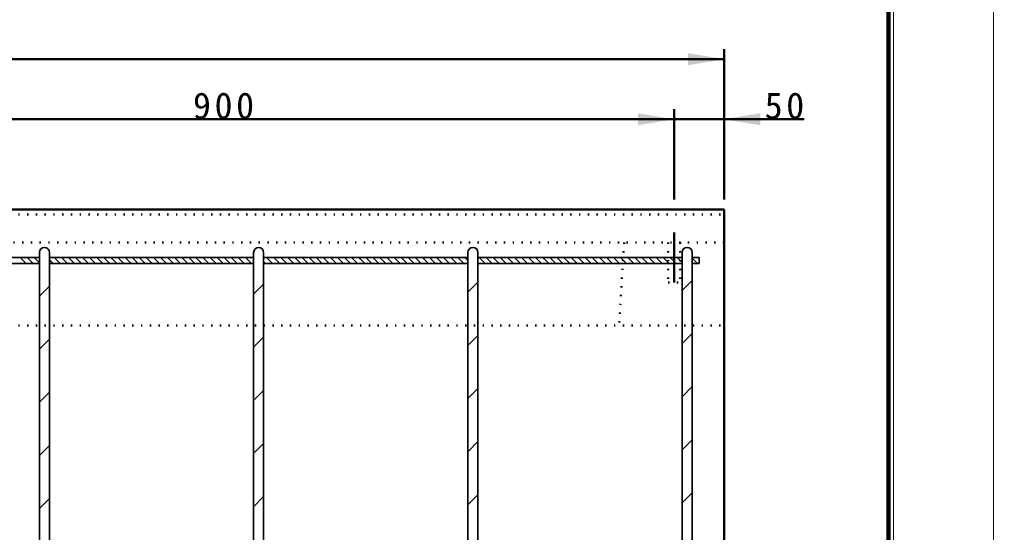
# Model space of a CAD drawing. Units: millimetres, scale not verified. Extents: x -2102 to 2102, y -1485 to 1485.
# Drawn here: x 1130 to 2102, y -128 to 384 of the extents above; entities that cross this region are included whole.
import ezdxf

# ---------------------------------------------------------------- set-up
doc = ezdxf.new("R2010")
doc.units = ezdxf.units.MM
doc.header["$LTSCALE"] = 5
doc.linetypes.add('DOTTED', pattern=[1.75, 0.25, -1.5])
doc.linetypes.add('LONG_DASHED_DOTTED', pattern=[15.25, 12, -1.5, 0.25, -1.5])
doc.layers.add('0-0_V-nasSTD', color=7, linetype='Continuous', lineweight=35)
doc.layers.add('0-1_0', color=7, linetype='Continuous', lineweight=50)
doc.styles.add('ＭＳ ゴシック', font='')
doc.styles.get('ＭＳ ゴシック').set_extended_font_data('MS Gothic')

msp = doc.modelspace()

# ---------------------------------------------------------------- linework, layer by layer
at = {"layer": '0-0_V-nasSTD', "lineweight": 50}
for p, q in [((-166.5, 194.655), (1833.5, 194.655)), ((1833.5, 194.655), (1833.5, -621.345))]:
    msp.add_line(p, q, dxfattribs=at)
at = {"layer": '0-0_V-nasSTD', "linetype": 'DOTTED', "lineweight": 50}
for p, q in [((-166.5, 189.655), (1833.5, 189.655)), ((1833.5, 161.655), (-166.5, 161.655)), ((1733.5, 161.655), (1728.5, 78.655)), ((1777.5, 161.655), (1777.5, 121.655)), ((1789.5, 161.655), (1789.5, 121.655)), ((1777.5, 121.655), (1789.5, 121.655)), ((-166.5, 78.655), (1833.5, 78.655))]:
    msp.add_line(p, q, dxfattribs=at)
at = {"layer": '0-0_V-nasSTD', "linetype": 'LONG_DASHED_DOTTED', "lineweight": 50}
msp.add_line((1783.5, 171.655), (1783.5, 121.655), dxfattribs=at)
at = {"layer": '0-0_V-nasSTD'}
for p, q in [((945.5, 146.655), (1149.5, 146.655)), ((1130.142, 146.655), (1136.142, 140.655)), ((1137.213, 146.655), (1143.213, 140.655)), ((1144.285, 146.655), (1149.5, 141.439)), ((1149.5, 151.655), (1149.5, -598.345)), ((1159.5, 151.655), (1159.5, -598.345)), ((1159.5, 146.655), (1363.5, 146.655)), ((1164.345, 146.655), (1170.345, 140.655)), ((1171.417, 146.655), (1177.417, 140.655)), ((1178.488, 146.655), (1184.488, 140.655)), ((1185.559, 146.655), (1191.559, 140.655)), ((1192.63, 146.655), (1198.63, 140.655)), ((1199.701, 146.655), (1205.701, 140.655)), ((1206.772, 146.655), (1212.772, 140.655)), ((1213.843, 146.655), (1219.843, 140.655)), ((1220.914, 146.655), (1226.914, 140.655)), ((1227.985, 146.655), (1233.985, 140.655)), ((1235.056, 146.655), (1241.056, 140.655)), ((1242.127, 146.655), (1248.127, 140.655)), ((1249.198, 146.655), (1255.198, 140.655)), ((1256.269, 146.655), (1262.269, 140.655)), ((1263.34, 146.655), (1269.34, 140.655)), ((1270.412, 146.655), (1276.412, 140.655)), ((1277.483, 146.655), (1283.483, 140.655)), ((1284.554, 146.655), (1290.554, 140.655)), ((1291.625, 146.655), (1297.625, 140.655)), ((1298.696, 146.655), (1304.696, 140.655)), ((1305.767, 146.655), (1311.767, 140.655)), ((1312.838, 146.655), (1318.838, 140.655)), ((1319.909, 146.655), (1325.909, 140.655)), ((1326.98, 146.655), (1332.98, 140.655)), ((1334.051, 146.655), (1340.051, 140.655)), ((1341.122, 146.655), (1347.122, 140.655)), ((1348.193, 146.655), (1354.193, 140.655)), ((1355.264, 146.655), (1361.264, 140.655)), ((1362.335, 146.655), (1363.5, 145.49)), ((1363.5, 151.655), (1363.5, -598.345)), ((1373.5, 151.655), (1373.5, -598.345)), ((1373.5, 146.655), (1577.5, 146.655)), ((1376.478, 146.655), (1382.478, 140.655)), ((1383.549, 146.655), (1389.549, 140.655)), ((1390.62, 146.655), (1396.62, 140.655)), ((1397.691, 146.655), (1403.691, 140.655)), ((1404.762, 146.655), (1410.762, 140.655)), ((1411.833, 146.655), (1417.833, 140.655)), ((1418.904, 146.655), (1424.904, 140.655)), ((1425.975, 146.655), (1431.975, 140.655)), ((1433.046, 146.655), (1439.046, 140.655)), ((1440.117, 146.655), (1446.117, 140.655)), ((1447.188, 146.655), (1453.188, 140.655)), ((1454.259, 146.655), (1460.259, 140.655)), ((1461.33, 146.655), (1467.33, 140.655)), ((1468.401, 146.655), (1474.401, 140.655)), ((1475.472, 146.655), (1481.472, 140.655)), ((1482.544, 146.655), (1488.544, 140.655)), ((1489.615, 146.655), (1495.615, 140.655)), ((1496.686, 146.655), (1502.686, 140.655)), ((1503.757, 146.655), (1509.757, 140.655)), ((1510.828, 146.655), (1516.828, 140.655)), ((1517.899, 146.655), (1523.899, 140.655)), ((1524.97, 146.655), (1530.97, 140.655)), ((1532.041, 146.655), (1538.041, 140.655)), ((1539.112, 146.655), (1545.112, 140.655)), ((1546.183, 146.655), (1552.183, 140.655)), ((1553.254, 146.655), (1559.254, 140.655)), ((1560.325, 146.655), (1566.325, 140.655)), ((1567.396, 146.655), (1573.396, 140.655)), ((1574.467, 146.655), (1577.5, 143.622)), ((1577.5, 151.655), (1577.5, -598.345)), ((1587.5, 151.655), (1587.5, -598.345)), ((1587.5, 146.655), (1791.5, 146.655)), ((1588.61, 146.655), (1594.61, 140.655)), ((1595.681, 146.655), (1601.681, 140.655)), ((1602.752, 146.655), (1608.752, 140.655)), ((1609.823, 146.655), (1615.823, 140.655)), ((1616.894, 146.655), (1622.894, 140.655)), ((1623.965, 146.655), (1629.965, 140.655)), ((1631.036, 146.655), (1637.036, 140.655)), ((1638.107, 146.655), (1644.107, 140.655)), ((1645.178, 146.655), (1651.178, 140.655)), ((1652.249, 146.655), (1658.249, 140.655)), ((1659.32, 146.655), (1665.32, 140.655)), ((1666.391, 146.655), (1672.391, 140.655)), ((1673.462, 146.655), (1679.462, 140.655)), ((1680.533, 146.655), (1686.533, 140.655)), ((1687.605, 146.655), (1693.605, 140.655)), ((1694.676, 146.655), (1700.676, 140.655)), ((1701.747, 146.655), (1707.747, 140.655)), ((1708.818, 146.655), (1714.818, 140.655)), ((1715.889, 146.655), (1721.889, 140.655)), ((1722.96, 146.655), (1728.96, 140.655)), ((1730.031, 146.655), (1736.031, 140.655)), ((1737.102, 146.655), (1743.102, 140.655)), ((1744.173, 146.655), (1750.173, 140.655)), ((1751.244, 146.655), (1757.244, 140.655)), ((1758.315, 146.655), (1764.315, 140.655)), ((1765.386, 146.655), (1771.386, 140.655)), ((1772.457, 146.655), (1778.457, 140.655)), ((1779.528, 146.655), (1785.528, 140.655)), ((1786.599, 146.655), (1791.5, 141.754)), ((1791.5, 151.655), (1791.5, -598.345)), ((1801.5, 151.655), (1801.5, -598.345)), ((1801.5, 146.655), (1808.5, 146.655)), ((1807.813, 146.655), (1808.5, 145.967)), ((1808.5, 146.655), (1808.5, 140.655)), ((945.5, 140.655), (1149.5, 140.655)), ((1159.5, 144.429), (1163.274, 140.655)), ((1159.5, 140.655), (1363.5, 140.655)), ((1373.5, 142.561), (1375.406, 140.655)), ((1373.5, 140.655), (1577.5, 140.655)), ((1587.5, 140.655), (1791.5, 140.655)), ((1801.5, 145.896), (1806.742, 140.655)), ((1801.5, 140.655), (1808.5, 140.655)), ((1149.5, 108.168), (1159.5, 118.168)), ((1363.5, 110.036), (1373.5, 120.036)), ((1577.5, 111.904), (1587.5, 121.904)), ((1791.5, 113.772), (1801.5, 123.772)), ((1577.5, 58.871), (1587.5, 68.871)), ((1791.5, 60.739), (1801.5, 70.739)), ((1149.5, 55.135), (1159.5, 65.135)), ((1363.5, 57.003), (1373.5, 67.003)), ((1149.5, 2.102), (1159.5, 12.102)), ((1363.5, 3.97), (1373.5, 13.97)), ((1577.5, 5.838), (1587.5, 15.838)), ((1791.5, 7.706), (1801.5, 17.706)), ((1577.5, -47.195), (1587.5, -37.195)), ((1791.5, -45.327), (1801.5, -35.327)), ((1149.5, -50.931), (1159.5, -40.931)), ((1363.5, -49.063), (1373.5, -39.063)), ((1149.5, -103.964), (1159.5, -93.964)), ((1363.5, -102.096), (1373.5, -92.096)), ((1577.5, -100.228), (1587.5, -90.228)), ((1791.5, -98.36), (1801.5, -88.36))]:
    msp.add_line(p, q, dxfattribs=at)
at = {"layer": '0-0_V-nasSTD', "lineweight": 18}
for points in [[(-2102.5, -1485), (-2102.5, 1485), (2102.5, 1485), (2102.5, -1485)], [(-2002.5, -1385), (-2002.5, 1385), (2002.5, 1385), (2002.5, -1385)]]:
    msp.add_lwpolyline(points, close=True, dxfattribs=at)
at = {"layer": '0-0_V-nasSTD', "lineweight": 100}
msp.add_lwpolyline([(1997.5, -1380), (1997.5, 1380), (-1997.5, 1380)], dxfattribs=at)
at = {"layer": '0-0_V-nasSTD'}
for centre in [(1154.5, 151.655), (1368.5, 151.655), (1582.5, 151.655), (1796.5, 151.655)]:
    msp.add_arc(centre, 5, 0, 180, dxfattribs=at)
for points in [[(1797.5, 338.655), (1797.5, 350.655), (1833.5, 344.655)], [(1747.5, 278.655), (1747.5, 290.655), (1783.5, 284.655)], [(1833.5, 284.655), (1869.5, 278.655), (1869.5, 290.655)]]:
    msp.add_solid(points, dxfattribs=at)
at = {"layer": '0-1_0'}
for p, q in [((1833.5, 204.655), (1833.5, 354.655)), ((-166.5, 344.655), (1833.5, 344.655)), ((1783.5, 204.655), (1783.5, 294.655)), ((883.5, 284.655), (1783.5, 284.655)), ((1783.5, 284.655), (1833.5, 284.655)), ((1913.5, 284.655), (1833.5, 284.655))]:
    msp.add_line(p, q, dxfattribs=at)

# ---------------------------------------------------------------- texts
at = {"layer": '0-0_V-nasSTD', "char_height": 26.39, "attachment_point": 7, "style": 'ＭＳ ゴシック'}
for s, insert in [('\\T1.2;900', (1302.9, 284.655)), ('\\T1.2;50', (1873.9, 284.655))]:
    msp.add_mtext(s, dxfattribs=dict(at, insert=insert))

doc.saveas('drawing.dxf')
